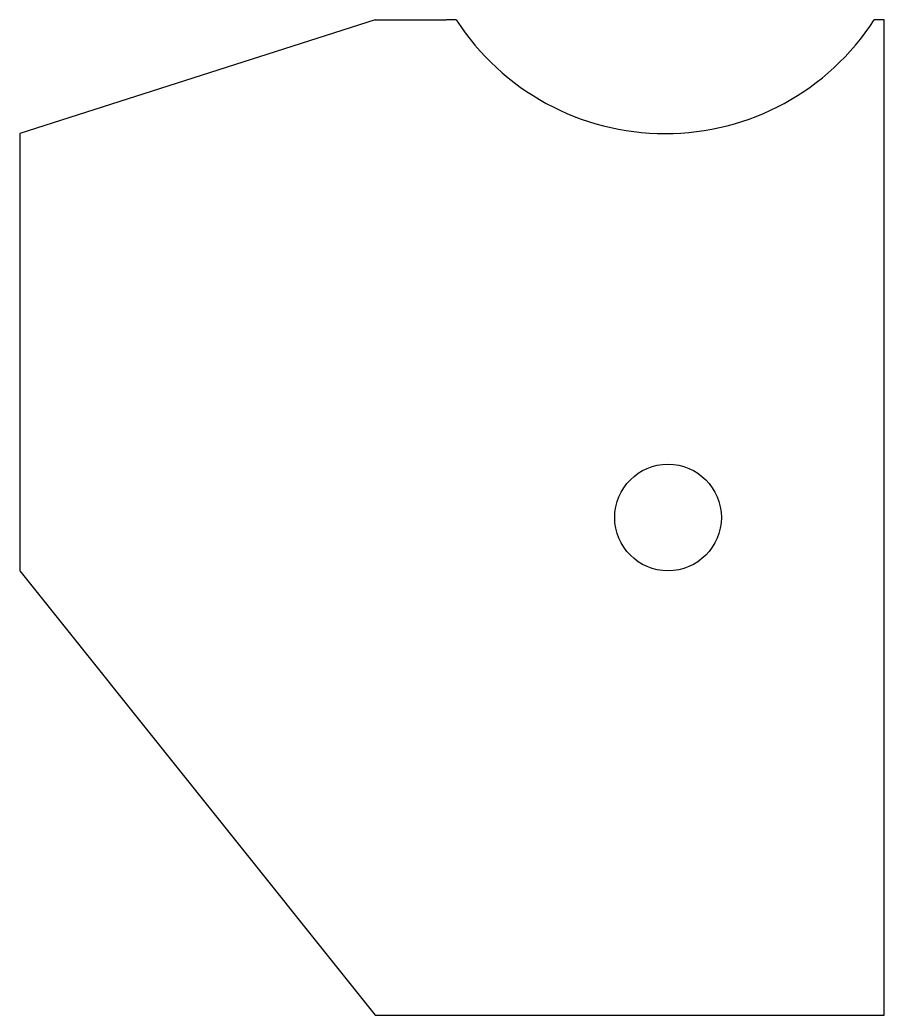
# Model space of a CAD drawing. Header units: inches. Extents: x 2 to 3.52, y 2 to 3.75.
import ezdxf

# ---------------------------------------------------------------- set-up
doc = ezdxf.new("R2010")
doc.units = ezdxf.units.IN
doc.header["$MEASUREMENT"] = 0
doc.layers.get('0').update_dxf_attribs({"linetype": 'CONTINUOUS'})

msp = doc.modelspace()

# ---------------------------------------------------------------- linework, layer by layer
for p, q in [((2.625, 3.75, 0.0625), (2, 3.55, 0.0625)), ((2.625, 3.75), (2.75, 3.75)), ((2.7676, 3.75, 0.0625), (2.75, 3.75, 0.0625)), ((3.52, 3.75, 0.0625), (3.5024, 3.75, 0.0625)), ((3.52, 2, 0.0625), (3.52, 3.75, 0.0625)), ((2, 3.55, 0.0625), (2, 2.7812, 0.0625)), ((2, 2.7812, 0.0625), (2.625, 2, 0.0625)), ((2.625, 2), (2.75, 2)), ((2.75, 2, 0.0625), (3.52, 2, 0.0625))]:
    msp.add_line(p, q)
msp.add_circle((3.14, 2.875), 0.0938)
msp.add_arc((3.135, 3.9875, 0.0625), 0.4375, 212.8783, 327.1217)

doc.saveas('drawing.dxf')
